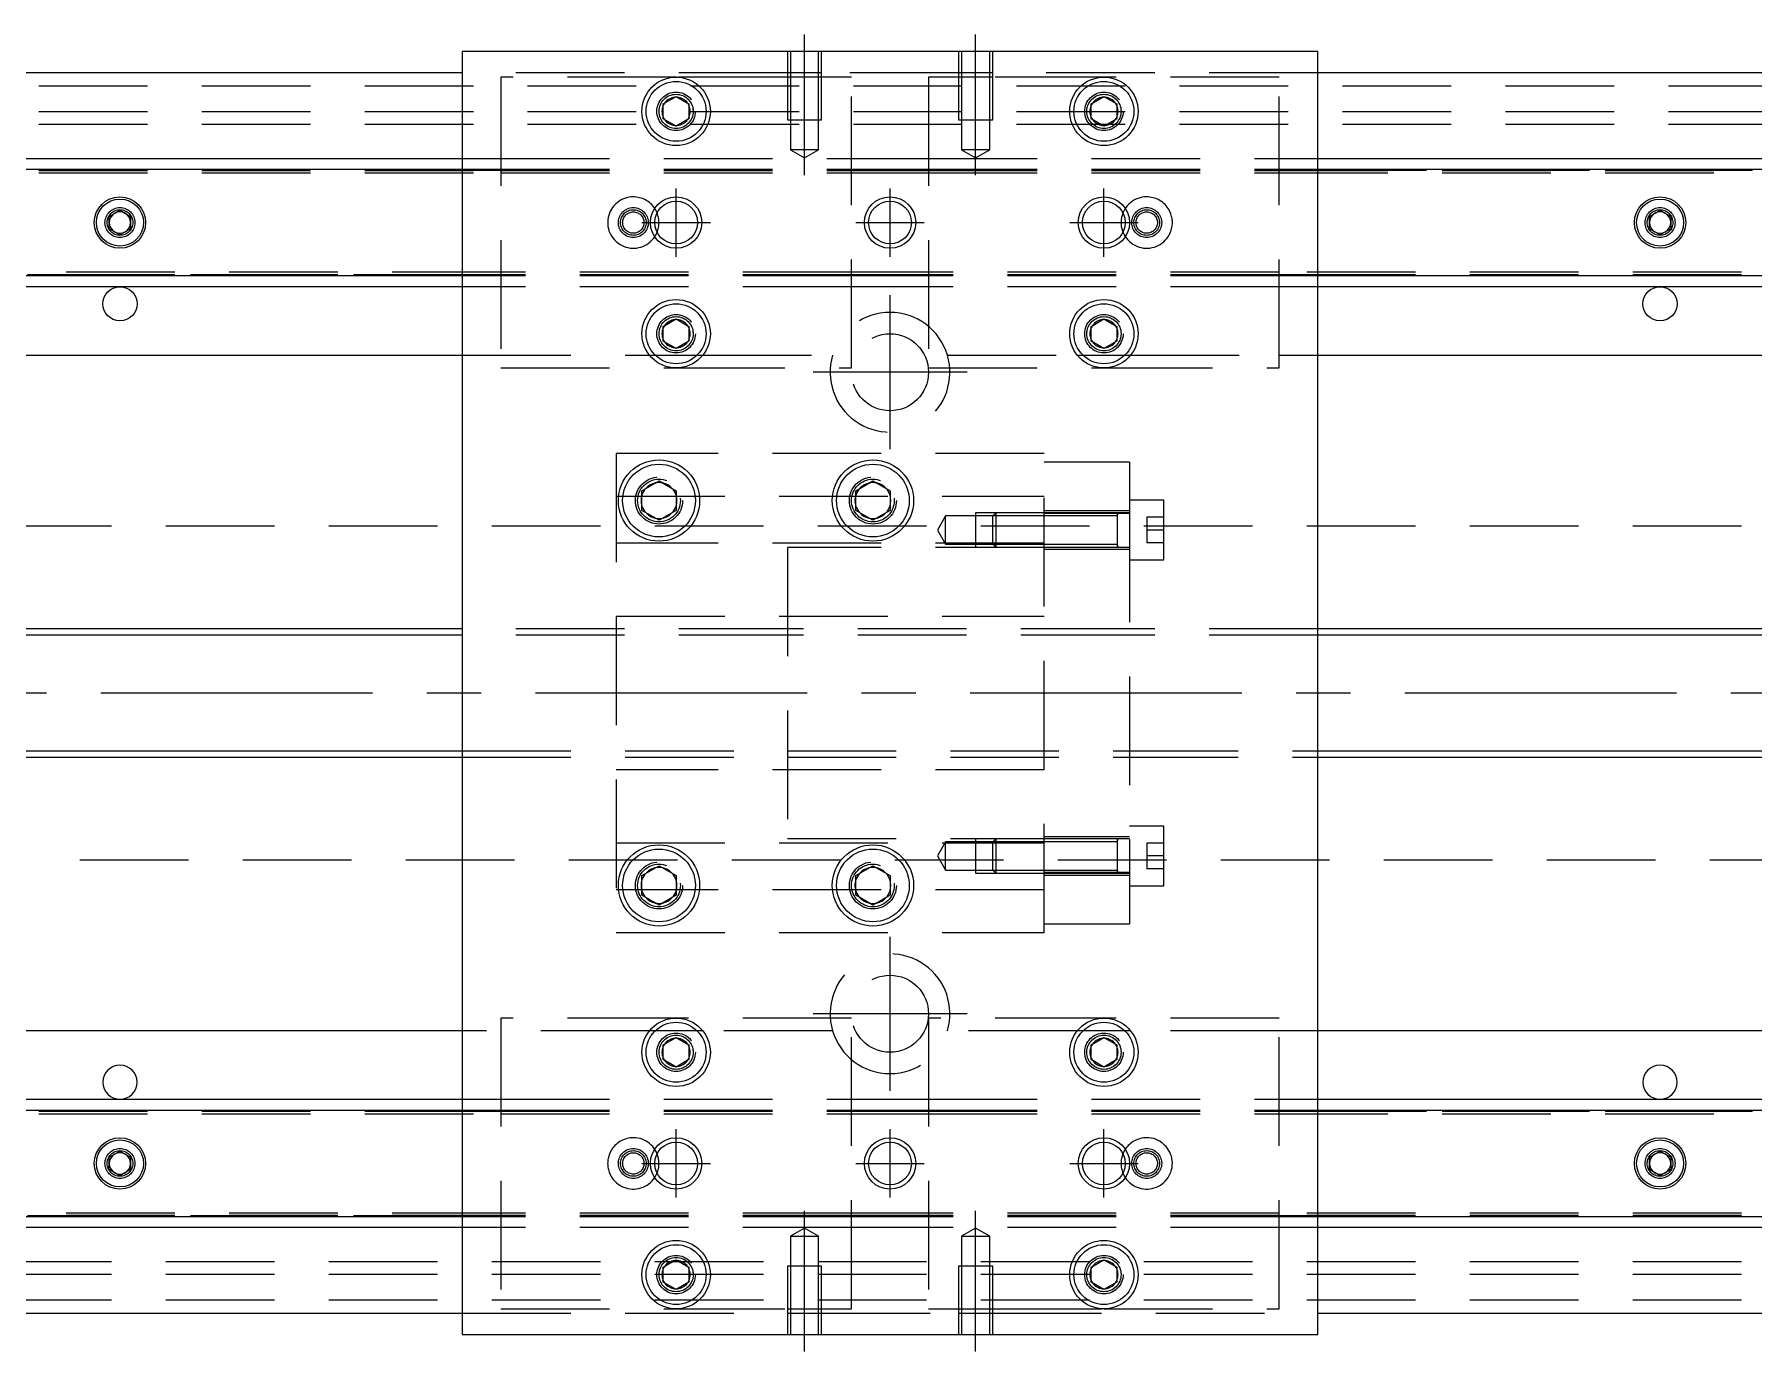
# Model space of a CAD drawing. Extents: x -11 to 782, y -251 to 77.
# Drawn here: x 190 to 390.9, y -77 to 77 of the extents above; entities that cross this region are included whole.
import ezdxf

# ---------------------------------------------------------------- set-up
doc = ezdxf.new("R2010")
doc.units = 0
doc.linetypes.add('CENTER', pattern=[50.8, 31.75, -6.35, 6.35, -6.35])
doc.linetypes.add('DASHED', pattern=[19.05, 12.7, -6.35])
doc.layers.get('0').update_dxf_attribs({"linetype": 'CONTINUOUS'})
doc.layers.add('CENTER', color=1, linetype='CENTER')

msp = doc.modelspace()

# ---------------------------------------------------------------- linework, layer by layer
at = {"color": 7, "linetype": 'CONTINUOUS'}
for p, q in [((340, 75), (240, 75)), ((240, 75), (240, -75)), ((340, -75), (340, 75)), ((240, 72.5), (0, 72.5)), ((580, 72.5), (340, 72.5)), ((263.5, 68.866026), (265, 69.73205)), ((263.5, 67.133974), (263.5, 68.866026)), ((265, 69.73205), (266.5, 68.866026)), ((266.5, 68.866026), (266.5, 67.133974)), ((313.5, 68.866026), (315, 69.73205)), ((313.5, 67.133974), (313.5, 68.866026)), ((315, 69.73205), (316.5, 68.866026)), ((316.5, 68.866026), (316.5, 67.133974)), ((265, 66.26795), (263.5, 67.133974)), ((266.5, 67.133974), (265, 66.26795)), ((315, 66.26795), (313.5, 67.133974)), ((316.5, 67.133974), (315, 66.26795)), ((0, 62.5), (240, 62.5)), ((340, 62.5), (580, 62.5)), ((0, 61.247728), (240, 61.247728)), ((340, 61.247728), (580, 61.247728)), ((198.75, 55.721688), (200, 56.443376)), ((200, 56.443376), (201.25, 55.721688)), ((378.75, 55.721688), (380, 56.443376)), ((380, 56.443376), (381.25, 55.721688)), ((198.75, 54.278312), (198.75, 55.721688)), ((200, 53.556624), (198.75, 54.278312)), ((201.25, 54.278312), (200, 53.556624)), ((201.25, 55.721688), (201.25, 54.278312)), ((378.75, 54.278312), (378.75, 55.721688)), ((380, 53.556624), (378.75, 54.278312)), ((381.25, 54.278312), (380, 53.556624)), ((381.25, 55.721688), (381.25, 54.278312)), ((240, 48.752272), (0, 48.752272)), ((580, 48.752272), (340, 48.752272)), ((240, 47.5), (0, 47.5)), ((580, 47.5), (340, 47.5)), ((263.5, 42.866026), (265, 43.73205)), ((263.5, 41.133974), (263.5, 42.866026)), ((265, 43.73205), (266.5, 42.866026)), ((266.5, 42.866026), (266.5, 41.133974)), ((313.5, 42.866026), (315, 43.73205)), ((313.5, 41.133974), (313.5, 42.866026)), ((315, 43.73205), (316.5, 42.866026)), ((316.5, 42.866026), (316.5, 41.133974)), ((265, 40.26795), (263.5, 41.133974)), ((266.5, 41.133974), (265, 40.26795)), ((315, 40.26795), (313.5, 41.133974)), ((316.5, 41.133974), (315, 40.26795)), ((176.708204, 39.5), (240, 39.5)), ((340, 39.5), (403.291796, 39.5)), ((261, 23.6547), (263, 24.809402)), ((263, 24.809402), (265, 23.6547)), ((286, 23.6547), (288, 24.809402)), ((288, 24.809402), (290, 23.6547)), ((261, 21.3453), (261, 23.6547)), ((265, 23.6547), (265, 21.3453)), ((286, 21.3453), (286, 23.6547)), ((290, 23.6547), (290, 21.3453)), ((263, 20.190598), (261, 21.3453)), ((265, 21.3453), (263, 20.190598)), ((288, 20.190598), (286, 21.3453)), ((290, 21.3453), (288, 20.190598)), ((240, 7.5), (40.5, 7.5)), ((530, 7.5), (340, 7.5)), ((40.5, -7.5), (240, -7.5)), ((340, -7.5), (530, -7.5)), ((308, -17.402558), (302, -17.402558)), ((261, -21.3453), (263, -20.190598)), ((261, -23.6547), (261, -21.3453)), ((263, -20.190598), (265, -21.3453)), ((265, -21.3453), (265, -23.6547)), ((286, -21.3453), (288, -20.190598)), ((286, -23.6547), (286, -21.3453)), ((288, -20.190598), (290, -21.3453)), ((290, -21.3453), (290, -23.6547)), ((302, -20.702558), (308, -20.702558)), ((263, -24.809402), (261, -23.6547)), ((265, -23.6547), (263, -24.809402)), ((288, -24.809402), (286, -23.6547)), ((290, -23.6547), (288, -24.809402)), ((240, -39.5), (176.708204, -39.5)), ((403.291796, -39.5), (340, -39.5)), ((263.5, -41.133974), (265, -40.26795)), ((263.5, -42.866026), (263.5, -41.133974)), ((265, -40.26795), (266.5, -41.133974)), ((266.5, -41.133974), (266.5, -42.866026)), ((313.5, -41.133974), (315, -40.26795)), ((313.5, -42.866026), (313.5, -41.133974)), ((315, -40.26795), (316.5, -41.133974)), ((316.5, -41.133974), (316.5, -42.866026)), ((265, -43.73205), (263.5, -42.866026)), ((266.5, -42.866026), (265, -43.73205)), ((315, -43.73205), (313.5, -42.866026)), ((316.5, -42.866026), (315, -43.73205)), ((0, -47.5), (240, -47.5)), ((340, -47.5), (580, -47.5)), ((0, -48.752272), (240, -48.752272)), ((340, -48.752272), (580, -48.752272)), ((198.75, -54.278312), (200, -53.556624)), ((200, -53.556624), (201.25, -54.278312)), ((378.75, -54.278312), (380, -53.556624)), ((380, -53.556624), (381.25, -54.278312)), ((198.75, -55.721688), (198.75, -54.278312)), ((200, -56.443376), (198.75, -55.721688)), ((201.25, -55.721688), (200, -56.443376)), ((201.25, -54.278312), (201.25, -55.721688)), ((378.75, -55.721688), (378.75, -54.278312)), ((380, -56.443376), (378.75, -55.721688)), ((381.25, -55.721688), (380, -56.443376)), ((381.25, -54.278312), (381.25, -55.721688)), ((240, -61.247728), (0, -61.247728)), ((580, -61.247728), (340, -61.247728)), ((240, -62.5), (0, -62.5)), ((580, -62.5), (340, -62.5)), ((263.5, -67.133974), (265, -66.26795)), ((265, -66.26795), (266.5, -67.133974)), ((313.5, -67.133974), (315, -66.26795)), ((315, -66.26795), (316.5, -67.133974)), ((263.5, -68.866026), (263.5, -67.133974)), ((266.5, -67.133974), (266.5, -68.866026)), ((313.5, -68.866026), (313.5, -67.133974)), ((316.5, -67.133974), (316.5, -68.866026)), ((265, -69.73205), (263.5, -68.866026)), ((266.5, -68.866026), (265, -69.73205)), ((315, -69.73205), (313.5, -68.866026)), ((316.5, -68.866026), (315, -69.73205)), ((0, -72.5), (240, -72.5)), ((340, -72.5), (580, -72.5)), ((240, -75), (340, -75))]:
    msp.add_line(p, q, dxfattribs=at)
at = {"color": 3, "linetype": 'DASHED'}
for p, q in [((278.000006, 75), (278.000006, 67)), ((278.35, 75), (278.35, 67)), ((281.65, 67), (281.65, 75)), ((281.999994, 67), (281.999994, 75)), ((298.000006, 75), (298.000006, 67)), ((298.35, 75), (298.35, 67)), ((301.65, 67), (301.65, 75)), ((301.999994, 67), (301.999994, 75)), ((278.000006, 72.5), (240, 72.5)), ((281.999994, 72.5), (278.000006, 72.5)), ((298.000006, 72.5), (281.999994, 72.5)), ((301.999994, 72.5), (298.000006, 72.5)), ((340, 72.5), (301.999994, 72.5)), ((0, 71), (580, 71)), ((244.5, 72), (244.5, 38)), ((265, 72), (244.5, 72)), ((278.000006, 72), (265, 72)), ((281.999994, 72), (278.000006, 72)), ((285.5, 72), (281.999994, 72)), ((285.5, 38), (285.5, 72)), ((294.5, 72), (294.5, 38)), ((298.000006, 72), (294.5, 72)), ((301.999994, 72), (298.000006, 72)), ((315, 72), (301.999994, 72)), ((335.5, 72), (315, 72)), ((335.5, 38), (335.5, 72)), ((266.973226, 68.326156), (267, 68)), ((316.973226, 68.326156), (317, 68)), ((0, 68), (580, 68)), ((0, 66.5), (580, 66.5)), ((278.000006, 67), (281.999994, 67)), ((278.35, 67), (278.35, 63.5)), ((281.65, 63.5), (281.65, 67)), ((298.000006, 67), (301.999994, 67)), ((298.35, 67), (298.35, 63.5)), ((301.65, 63.5), (301.65, 67)), ((240, 62.5), (244.5, 62.5)), ((244.5, 62.5), (285.5, 62.5)), ((281.65, 63.5), (278.35, 63.5)), ((278.35, 63.5), (280, 62.547372)), ((280, 62.547372), (281.65, 63.5)), ((285.5, 62.5), (294.5, 62.5)), ((294.5, 62.5), (335.5, 62.5)), ((301.65, 63.5), (298.35, 63.5)), ((298.35, 63.5), (300, 62.547372)), ((300, 62.547372), (301.65, 63.5)), ((335.5, 62.5), (340, 62.5)), ((0, 61.1147), (240, 61.1147)), ((0, 61.1), (244.5, 61.1)), ((0, 60.8), (244.5, 60.8)), ((240, 61.247728), (244.5, 61.247728)), ((240, 61.1147), (244.5, 61.1147)), ((244.5, 61.247728), (285.5, 61.247728)), ((244.5, 61.1147), (285.5, 61.1147)), ((244.5, 61.1), (285.5, 61.1)), ((244.5, 60.8), (285.5, 60.8)), ((285.5, 61.247728), (294.5, 61.247728)), ((285.5, 61.1147), (294.5, 61.1147)), ((285.5, 61.1), (294.5, 61.1)), ((285.5, 60.8), (294.5, 60.8)), ((294.5, 61.247728), (335.5, 61.247728)), ((294.5, 61.1147), (335.5, 61.1147)), ((294.5, 61.1), (335.5, 61.1)), ((294.5, 60.8), (335.5, 60.8)), ((335.5, 61.247728), (340, 61.247728)), ((335.5, 61.1147), (340, 61.1147)), ((335.5, 61.1), (580, 61.1)), ((335.5, 60.8), (580, 60.8)), ((340, 61.1147), (580, 61.1147)), ((198.5, 55), (198.52041, 55.24661)), ((378.5, 55), (378.52041, 55.24661)), ((244.5, 49.2), (0, 49.2)), ((244.5, 48.9), (0, 48.9)), ((240, 48.8853), (0, 48.8853)), ((244.5, 48.8853), (240, 48.8853)), ((244.5, 48.752272), (240, 48.752272)), ((285.5, 49.2), (244.5, 49.2)), ((285.5, 48.9), (244.5, 48.9)), ((285.5, 48.8853), (244.5, 48.8853)), ((285.5, 48.752272), (244.5, 48.752272)), ((294.5, 49.2), (285.5, 49.2)), ((294.5, 48.9), (285.5, 48.9)), ((294.5, 48.8853), (285.5, 48.8853)), ((294.5, 48.752272), (285.5, 48.752272)), ((335.5, 49.2), (294.5, 49.2)), ((335.5, 48.9), (294.5, 48.9)), ((335.5, 48.8853), (294.5, 48.8853)), ((335.5, 48.752272), (294.5, 48.752272)), ((580, 49.2), (335.5, 49.2)), ((580, 48.9), (335.5, 48.9)), ((340, 48.8853), (335.5, 48.8853)), ((340, 48.752272), (335.5, 48.752272)), ((580, 48.8853), (340, 48.8853)), ((244.5, 47.5), (240, 47.5)), ((285.5, 47.5), (244.5, 47.5)), ((294.5, 47.5), (285.5, 47.5)), ((335.5, 47.5), (294.5, 47.5)), ((340, 47.5), (335.5, 47.5)), ((266.973226, 42.326156), (267, 42)), ((313, 42), (313.030168, 42.346066)), ((240, 39.5), (261.877502, 39.5)), ((261.877502, 39.5), (262.55051, 39.5)), ((262.55051, 39.5), (267.44949, 39.5)), ((267.44949, 39.5), (268.122498, 39.5)), ((268.122498, 39.5), (283.291796, 39.5)), ((296.708204, 39.5), (311.877502, 39.5)), ((311.877502, 39.5), (312.55051, 39.5)), ((312.55051, 39.5), (317.44949, 39.5)), ((317.44949, 39.5), (318.122498, 39.5)), ((318.122498, 39.5), (335.5, 39.5)), ((335.5, 39.5), (340, 39.5)), ((244.5, 38), (265, 38)), ((265, 38), (285.5, 38)), ((294.5, 38), (315, 38)), ((315, 38), (335.5, 38)), ((258, 28), (258, -28)), ((308, 28), (258, 28)), ((308, -28), (308, 28)), ((318, 27), (308, 27)), ((318, 27), (318, 20.976176)), ((258, 23), (308, 23)), ((265.483582, 22.786038), (265.5, 22.5)), ((290.483582, 22.786038), (290.5, 22.5)), ((322, 22.552558), (318, 22.552558)), ((322, 15.552558), (322, 22.552558)), ((296.5, 20.702558), (295.547372, 19.052558)), ((296.5, 17.402558), (296.5, 20.702558)), ((300, 20.702558), (296.5, 20.702558)), ((300, 21.052554), (300, 17.052564)), ((302.35, 21.052554), (300, 21.052554)), ((302, 20.702558), (300, 20.702558)), ((302.35, 21.052558), (302, 20.702558)), ((302, 17.402558), (302, 20.702558)), ((308, 20.702558), (302, 20.702558)), ((308, 20.702558), (302, 20.702558)), ((302.35, 21.052558), (302.35, 17.052558)), ((308, 21.052554), (302.35, 21.052554)), ((318, 21.302558), (308, 21.302558)), ((316.605, 21.052558), (308, 21.052556)), ((318, 20.976176), (308, 20.976176)), ((316.6, 20.702558), (308, 20.702558)), ((318, 21.052558), (316.595, 21.052558)), ((316.6, 17.052554), (316.6, 21.052564)), ((316.6, 17.052554), (316.6, 21.052564)), ((316.6, 20.702558), (316.6, 21.052564)), ((316.6, 20.836098), (316.6, 21.052558)), ((316.6, 21.052558), (316.6, 20.835892)), ((316.6, 17.26902), (316.6, 20.836098)), ((316.6, 17.402558), (316.6, 20.702558)), ((318, 20.976176), (318, -20.976176)), ((320, 20.552558), (320, 19.052558)), ((322, 20.552558), (320, 20.552558)), ((580, 19.5), (61.969694, 19.5)), ((295.547372, 19.052558), (296.5, 17.402558)), ((322, 19.052558), (320, 19.052558)), ((320, 19.052558), (320, 17.552558)), ((308, 17.5), (258, 17.5)), ((278, 17), (278, -17)), ((308, 17), (278, 17)), ((296.5, 17.402558), (300, 17.402558)), ((300, 17.402558), (302, 17.402558)), ((300, 17.052564), (302.35, 17.052564)), ((302, 17.402558), (308, 17.402558)), ((302, 17.402558), (302.35, 17.052558)), ((302, 17.402558), (308, 17.402558)), ((302.35, 17.052564), (308, 17.052564)), ((308, 17.402558), (316.6, 17.402558)), ((308, 17.052562), (316.605, 17.052558)), ((308, 16.802558), (318, 16.802558)), ((316.595, 17.052558), (318, 17.052558)), ((316.6, 17.052554), (316.6, 17.402558)), ((316.6, 17.269268), (316.6, 17.052558)), ((316.6, 17.052558), (316.6, 17.26902)), ((322, 17.552558), (320, 17.552558)), ((318, 15.552558), (322, 15.552558)), ((258, 9), (308, 9)), ((278, 7.5), (240, 7.5)), ((278, 6.75), (240, 6.75)), ((318, 7.5), (278, 7.5)), ((318, 6.75), (278, 6.75)), ((340, 7.5), (318, 7.5)), ((340, 6.75), (318, 6.75)), ((240, -6.75), (278, -6.75)), ((240, -7.5), (278, -7.5)), ((278, -6.75), (318, -6.75)), ((278, -7.5), (318, -7.5)), ((318, -6.75), (340, -6.75)), ((318, -7.5), (340, -7.5)), ((308, -9), (258, -9)), ((322, -15.552558), (318, -15.552558)), ((322, -22.552558), (322, -15.552558)), ((258, -17.5), (308, -17.5)), ((278, -17), (308, -17)), ((296.5, -17.402558), (295.547372, -19.052558)), ((296.5, -20.702558), (296.5, -17.402558)), ((300, -17.402558), (296.5, -17.402558)), ((300, -17.052564), (300, -21.052554)), ((302.35, -17.052564), (300, -17.052564)), ((302, -17.402558), (300, -17.402558)), ((302.35, -17.052558), (302, -17.402558)), ((302, -20.702558), (302, -17.402558)), ((308, -17.402558), (302, -17.402558)), ((302.35, -17.052558), (302.35, -21.052558)), ((308, -17.052564), (302.35, -17.052564)), ((318, -16.802558), (308, -16.802558)), ((316.605, -17.052558), (308, -17.052562)), ((316.6, -17.402558), (308, -17.402558)), ((318, -17.052558), (316.595, -17.052558)), ((316.6, -21.052564), (316.6, -17.052554)), ((316.6, -17.402558), (316.6, -17.052554)), ((316.6, -17.26902), (316.6, -17.052558)), ((316.6, -17.052558), (316.6, -17.269226)), ((316.6, -20.836098), (316.6, -17.26902)), ((316.6, -20.702558), (316.6, -17.402558)), ((320, -17.552558), (320, -19.052558)), ((322, -17.552558), (320, -17.552558)), ((61.969694, -19.5), (580, -19.5)), ((295.547372, -19.052558), (296.5, -20.702558)), ((322, -19.052558), (320, -19.052558)), ((320, -19.052558), (320, -20.552558)), ((296.5, -20.702558), (300, -20.702558)), ((300, -20.702558), (302, -20.702558)), ((300, -21.052554), (302.35, -21.052554)), ((302, -20.702558), (302.35, -21.052558)), ((302, -20.702558), (308, -20.702558)), ((302.35, -21.052554), (308, -21.052554)), ((308, -20.702558), (316.6, -20.702558)), ((318, -20.976176), (308, -20.976176)), ((318, -20.976176), (308, -20.976176)), ((308, -21.052556), (316.605, -21.052558)), ((308, -21.302558), (318, -21.302558)), ((316.595, -21.052558), (318, -21.052558)), ((316.6, -21.052564), (316.6, -20.702558)), ((316.6, -20.83585), (316.6, -21.052558)), ((316.6, -21.052558), (316.6, -20.836098)), ((318, -20.976176), (318, -27)), ((322, -20.552558), (320, -20.552558)), ((308, -23), (258, -23)), ((265.483582, -22.213962), (265.5, -22.5)), ((290.483582, -22.213962), (290.5, -22.5)), ((318, -22.552558), (322, -22.552558)), ((258, -28), (308, -28)), ((308, -27), (318, -27)), ((244.5, -38), (244.5, -72)), ((265, -38), (244.5, -38)), ((285.5, -38), (265, -38)), ((285.5, -72), (285.5, -38)), ((315, -38), (294.5, -38)), ((294.5, -38), (294.5, -72)), ((335.5, -38), (315, -38)), ((335.5, -72), (335.5, -38)), ((261.877502, -39.5), (240, -39.5)), ((262.55051, -39.5), (261.877502, -39.5)), ((267.44949, -39.5), (262.55051, -39.5)), ((268.122498, -39.5), (267.44949, -39.5)), ((283.291796, -39.5), (268.122498, -39.5)), ((311.877502, -39.5), (296.708204, -39.5)), ((312.55051, -39.5), (311.877502, -39.5)), ((317.44949, -39.5), (312.55051, -39.5)), ((318.122498, -39.5), (317.44949, -39.5)), ((335.5, -39.5), (318.122498, -39.5)), ((340, -39.5), (335.5, -39.5)), ((266.973226, -41.673844), (267, -42)), ((316.973226, -41.673844), (317, -42)), ((240, -47.5), (244.5, -47.5)), ((244.5, -47.5), (285.5, -47.5)), ((285.5, -47.5), (294.5, -47.5)), ((294.5, -47.5), (335.5, -47.5)), ((335.5, -47.5), (340, -47.5)), ((0, -48.8853), (240, -48.8853)), ((0, -48.9), (244.5, -48.9)), ((0, -49.2), (244.5, -49.2)), ((240, -48.752272), (244.5, -48.752272)), ((240, -48.8853), (244.5, -48.8853)), ((244.5, -48.752272), (285.5, -48.752272)), ((244.5, -48.8853), (285.5, -48.8853)), ((244.5, -48.9), (285.5, -48.9)), ((244.5, -49.2), (285.5, -49.2)), ((285.5, -48.752272), (294.5, -48.752272)), ((285.5, -48.8853), (294.5, -48.8853)), ((285.5, -48.9), (294.5, -48.9)), ((285.5, -49.2), (294.5, -49.2)), ((294.5, -48.752272), (335.5, -48.752272)), ((294.5, -48.8853), (335.5, -48.8853)), ((294.5, -48.9), (335.5, -48.9)), ((294.5, -49.2), (335.5, -49.2)), ((335.5, -48.752272), (340, -48.752272)), ((335.5, -48.8853), (340, -48.8853)), ((335.5, -48.9), (580, -48.9)), ((335.5, -49.2), (580, -49.2)), ((340, -48.8853), (580, -48.8853)), ((198.5, -55), (198.52041, -54.75339)), ((378.5, -55), (378.52041, -54.75339)), ((244.5, -60.8), (0, -60.8)), ((244.5, -61.1), (0, -61.1)), ((240, -61.1147), (0, -61.1147)), ((244.5, -61.1147), (240, -61.1147)), ((244.5, -61.247728), (240, -61.247728)), ((285.5, -60.8), (244.5, -60.8)), ((285.5, -61.1), (244.5, -61.1)), ((285.5, -61.1147), (244.5, -61.1147)), ((285.5, -61.247728), (244.5, -61.247728)), ((294.5, -60.8), (285.5, -60.8)), ((294.5, -61.1), (285.5, -61.1)), ((294.5, -61.1147), (285.5, -61.1147)), ((294.5, -61.247728), (285.5, -61.247728)), ((335.5, -60.8), (294.5, -60.8)), ((335.5, -61.1), (294.5, -61.1)), ((335.5, -61.1147), (294.5, -61.1147)), ((335.5, -61.247728), (294.5, -61.247728)), ((580, -60.8), (335.5, -60.8)), ((580, -61.1), (335.5, -61.1)), ((340, -61.1147), (335.5, -61.1147)), ((340, -61.247728), (335.5, -61.247728)), ((580, -61.1147), (340, -61.1147)), ((244.5, -62.5), (240, -62.5)), ((285.5, -62.5), (244.5, -62.5)), ((280, -62.547372), (278.35, -63.5)), ((278.35, -63.5), (280, -63.5)), ((278.35, -63.5), (278.35, -67)), ((281.65, -63.5), (280, -62.547372)), ((280, -63.5), (281.65, -63.5)), ((281.65, -67), (281.65, -63.5)), ((294.5, -62.5), (285.5, -62.5)), ((335.5, -62.5), (294.5, -62.5)), ((300, -62.547372), (298.35, -63.5)), ((298.35, -63.5), (300, -63.5)), ((298.35, -63.5), (298.35, -67)), ((301.65, -63.5), (300, -62.547372)), ((300, -63.5), (301.65, -63.5)), ((301.65, -67), (301.65, -63.5)), ((340, -62.5), (335.5, -62.5)), ((580, -66.5), (0, -66.5)), ((580, -68), (0, -68)), ((266.973226, -67.673844), (267, -68)), ((281.999994, -67), (278.000006, -67)), ((278.000006, -67), (278.000006, -75)), ((278.35, -67), (278.35, -75)), ((281.65, -75), (281.65, -67)), ((281.999994, -75), (281.999994, -67)), ((301.999994, -67), (298.000006, -67)), ((298.000006, -67), (298.000006, -75)), ((298.35, -67), (298.35, -75)), ((301.65, -75), (301.65, -67)), ((301.999994, -75), (301.999994, -67)), ((316.973226, -67.673844), (317, -68)), ((580, -71), (0, -71)), ((244.5, -72), (265, -72)), ((265, -72), (278.000006, -72)), ((278.000006, -72), (281.999994, -72)), ((281.999994, -72), (285.5, -72)), ((294.5, -72), (298.000006, -72)), ((298.000006, -72), (301.999994, -72)), ((301.999994, -72), (315, -72)), ((315, -72), (335.5, -72)), ((240, -72.5), (278.000006, -72.5)), ((278.000006, -72.5), (281.999994, -72.5)), ((281.999994, -72.5), (298.000006, -72.5)), ((298.000006, -72.5), (301.999994, -72.5)), ((301.999994, -72.5), (340, -72.5))]:
    msp.add_line(p, q, dxfattribs=at)
at = {"color": 3, "linetype": 'CONTINUOUS'}
for p, q in [((240, 6.75), (40.5, 6.75)), ((530, 6.75), (340, 6.75)), ((40.5, -6.75), (240, -6.75)), ((340, -6.75), (530, -6.75))]:
    msp.add_line(p, q, dxfattribs=at)
at = {"color": 7, "linetype": 'CONTINUOUS'}
for centre, radius in [((265, 68), 4), ((265, 68), 3.5), ((315, 68), 4), ((315, 68), 3.5), ((200, 55), 3), ((200, 55), 2.75), ((265, 55), 2.5), ((290, 55), 3), ((290, 55), 2.5), ((315, 55), 2.5), ((380, 55), 3), ((380, 55), 2.75), ((200, 45.5), 2), ((380, 45.5), 2), ((265, 42), 4), ((265, 42), 3.5), ((315, 42), 4), ((315, 42), 3.5), ((263, 22.5), 4.75), ((263, 22.5), 4.25), ((288, 22.5), 4.75), ((288, 22.5), 4.25), ((263, -22.5), 4.75), ((288, -22.5), 4.75), ((263, -22.5), 4.25), ((288, -22.5), 4.25), ((265, -42), 4), ((315, -42), 4), ((265, -42), 3.5), ((315, -42), 3.5), ((200, -55), 3), ((290, -55), 3), ((380, -55), 3), ((200, -55), 2.75), ((265, -55), 2.5), ((290, -55), 2.5), ((315, -55), 2.5), ((380, -55), 2.75), ((265, -68), 4), ((315, -68), 4), ((265, -68), 3.5), ((315, -68), 3.5)]:
    msp.add_circle(centre, radius, dxfattribs=at)
at = {"color": 3, "linetype": 'DASHED'}
for centre, radius in [((265, 68), 2.25), ((265, 68), 2), ((315, 68), 2.25), ((315, 68), 2), ((200, 55), 1.75), ((200, 55), 1.5), ((260, 55), 1.75), ((260, 55), 1.5), ((320, 55), 1.75), ((320, 55), 1.5), ((380, 55), 1.75), ((380, 55), 1.5), ((260, 55), 1.25), ((320, 55), 1.25), ((265, 42), 2.25), ((315, 42), 2.25), ((265, 42), 2), ((315, 42), 2), ((290, 37.5), 4.5), ((263, 22.5), 2.75), ((263, 22.5), 2.5), ((288, 22.5), 2.75), ((288, 22.5), 2.5), ((263, -22.5), 2.75), ((263, -22.5), 2.5), ((288, -22.5), 2.75), ((288, -22.5), 2.5), ((290, -37.5), 4.5), ((265, -42), 2.25), ((265, -42), 2), ((315, -42), 2.25), ((315, -42), 2), ((200, -55), 1.75), ((200, -55), 1.5), ((260, -55), 1.75), ((260, -55), 1.5), ((260, -55), 1.25), ((320, -55), 1.75), ((320, -55), 1.5), ((320, -55), 1.25), ((380, -55), 1.75), ((380, -55), 1.5), ((265, -68), 2.25), ((265, -68), 2), ((315, -68), 2.25), ((315, -68), 2)]:
    msp.add_circle(centre, radius, dxfattribs=at)
at = {"color": 3, "linetype": 'CONTINUOUS'}
for centre in [(265, 55), (315, 55), (265, -55), (315, -55)]:
    msp.add_circle(centre, 3, dxfattribs=at)
at = {"color": 7, "linetype": 'CONTINUOUS'}
for centre, radius, start, end in [((265, 68), 1.65, 155.380023, 180), ((265, 68), 1.65, 144.619977, 155.380023), ((265, 68), 1.65, 95.380023, 144.619977), ((265, 68), 1.65, 84.619977, 95.380023), ((265, 68), 1.65, 35.380023, 84.619977), ((265, 68), 1.65, 24.619977, 35.380023), ((265, 68), 1.65, 335.380023, 24.619977), ((315, 68), 1.65, 155.380023, 180), ((315, 68), 1.65, 144.619977, 155.380023), ((315, 68), 1.65, 95.380023, 144.619977), ((315, 68), 1.65, 84.619977, 95.380023), ((315, 68), 1.65, 35.380023, 84.619977), ((315, 68), 1.65, 24.619977, 35.380023), ((315, 68), 1.65, 335.380023, 24.619977), ((265, 68), 1.65, 180, 204.619977), ((265, 68), 1.65, 204.619977, 215.380023), ((265, 68), 1.65, 215.380023, 264.619977), ((265, 68), 1.65, 264.619977, 275.380023), ((265, 68), 1.65, 275.380023, 324.619977), ((265, 68), 1.65, 324.619977, 335.380023), ((315, 68), 1.65, 180, 204.619977), ((315, 68), 1.65, 204.619977, 215.380023), ((315, 68), 1.65, 215.380023, 264.619977), ((315, 68), 1.65, 264.619977, 275.380023), ((315, 68), 1.65, 275.380023, 324.619977), ((315, 68), 1.65, 324.619977, 335.380023), ((200, 55), 1.25, 120, 180), ((200, 55), 1.25, 180, 240), ((200, 55), 1.25, 60, 120), ((200, 55), 1.25, 0, 60), ((200, 55), 1.25, 300, 0), ((380, 55), 1.25, 120, 180), ((380, 55), 1.25, 180, 240), ((380, 55), 1.25, 60, 120), ((380, 55), 1.25, 0, 60), ((380, 55), 1.25, 300, 0), ((200, 55), 1.25, 240, 300), ((380, 55), 1.25, 240, 300), ((265, 42), 1.65, 155.380023, 180), ((265, 42), 1.65, 144.619977, 155.380023), ((265, 42), 1.65, 95.380023, 144.619977), ((265, 42), 1.65, 84.619977, 95.380023), ((265, 42), 1.65, 35.380023, 84.619977), ((265, 42), 1.65, 24.619977, 35.380023), ((265, 42), 1.65, 335.380023, 24.619977), ((315, 42), 1.65, 155.380023, 180), ((315, 42), 1.65, 144.619977, 155.380023), ((315, 42), 1.65, 95.380023, 144.619977), ((315, 42), 1.65, 84.619977, 95.380023), ((315, 42), 1.65, 35.380023, 84.619977), ((315, 42), 1.65, 24.619977, 35.380023), ((315, 42), 1.65, 335.380023, 24.619977), ((265, 42), 1.65, 180, 204.619977), ((265, 42), 1.65, 204.619977, 215.380023), ((265, 42), 1.65, 215.380023, 264.619977), ((265, 42), 1.65, 264.619977, 275.380023), ((265, 42), 1.65, 275.380023, 324.619977), ((265, 42), 1.65, 324.619977, 335.380023), ((315, 42), 1.65, 180, 204.619977), ((315, 42), 1.65, 204.619977, 215.380023), ((315, 42), 1.65, 215.380023, 264.619977), ((315, 42), 1.65, 264.619977, 275.380023), ((315, 42), 1.65, 275.380023, 324.619977), ((315, 42), 1.65, 324.619977, 335.380023), ((263, 22.5), 2.1, 102.24721, 137.75279), ((263, 22.5), 2.1, 77.75279, 102.24721), ((263, 22.5), 2.1, 42.24721, 77.75279), ((288, 22.5), 2.1, 102.24721, 137.75279), ((288, 22.5), 2.1, 77.75279, 102.24721), ((288, 22.5), 2.1, 42.24721, 77.75279), ((263, 22.5), 2.1, 162.24721, 180), ((263, 22.5), 2.1, 180, 197.75279), ((263, 22.5), 2.1, 137.75279, 162.24721), ((263, 22.5), 2.1, 17.75279, 42.24721), ((263, 22.5), 2.1, 342.24721, 17.75279), ((288, 22.5), 2.1, 162.24721, 180), ((288, 22.5), 2.1, 180, 197.75279), ((288, 22.5), 2.1, 137.75279, 162.24721), ((288, 22.5), 2.1, 17.75279, 42.24721), ((288, 22.5), 2.1, 342.24721, 17.75279), ((263, 22.5), 2.1, 197.75279, 222.24721), ((263, 22.5), 2.1, 222.24721, 257.75279), ((263, 22.5), 2.1, 257.75279, 282.24721), ((263, 22.5), 2.1, 282.24721, 317.75279), ((263, 22.5), 2.1, 317.75279, 342.24721), ((288, 22.5), 2.1, 197.75279, 222.24721), ((288, 22.5), 2.1, 222.24721, 257.75279), ((288, 22.5), 2.1, 257.75279, 282.24721), ((288, 22.5), 2.1, 282.24721, 317.75279), ((288, 22.5), 2.1, 317.75279, 342.24721), ((263, -22.5), 2.1, 162.24721, 180), ((263, -22.5), 2.1, 137.75279, 162.24721), ((263, -22.5), 2.1, 102.24721, 137.75279), ((263, -22.5), 2.1, 77.75279, 102.24721), ((263, -22.5), 2.1, 42.24721, 77.75279), ((263, -22.5), 2.1, 17.75279, 42.24721), ((263, -22.5), 2.1, 342.24721, 17.75279), ((288, -22.5), 2.1, 162.24721, 180), ((288, -22.5), 2.1, 137.75279, 162.24721), ((288, -22.5), 2.1, 102.24721, 137.75279), ((288, -22.5), 2.1, 77.75279, 102.24721), ((288, -22.5), 2.1, 42.24721, 77.75279), ((288, -22.5), 2.1, 17.75279, 42.24721), ((288, -22.5), 2.1, 342.24721, 17.75279), ((263, -22.5), 2.1, 180, 197.75279), ((263, -22.5), 2.1, 197.75279, 222.24721), ((263, -22.5), 2.1, 222.24721, 257.75279), ((263, -22.5), 2.1, 282.24721, 317.75279), ((263, -22.5), 2.1, 317.75279, 342.24721), ((288, -22.5), 2.1, 180, 197.75279), ((288, -22.5), 2.1, 197.75279, 222.24721), ((288, -22.5), 2.1, 222.24721, 257.75279), ((288, -22.5), 2.1, 282.24721, 317.75279), ((288, -22.5), 2.1, 317.75279, 342.24721), ((263, -22.5), 2.1, 257.75279, 282.24721), ((288, -22.5), 2.1, 257.75279, 282.24721), ((265, -42), 1.65, 155.380023, 180), ((265, -42), 1.65, 180, 204.619977), ((265, -42), 1.65, 144.619977, 155.380023), ((265, -42), 1.65, 95.380023, 144.619977), ((265, -42), 1.65, 84.619977, 95.380023), ((265, -42), 1.65, 35.380023, 84.619977), ((265, -42), 1.65, 24.619977, 35.380023), ((265, -42), 1.65, 335.380023, 24.619977), ((315, -42), 1.65, 155.380023, 180), ((315, -42), 1.65, 180, 204.619977), ((315, -42), 1.65, 144.619977, 155.380023), ((315, -42), 1.65, 95.380023, 144.619977), ((315, -42), 1.65, 84.619977, 95.380023), ((315, -42), 1.65, 35.380023, 84.619977), ((315, -42), 1.65, 24.619977, 35.380023), ((315, -42), 1.65, 335.380023, 24.619977), ((200, -45.5), 2, 90, 270), ((200, -45.5), 2, 270, 90), ((265, -42), 1.65, 204.619977, 215.380023), ((265, -42), 1.65, 215.380023, 264.619977), ((265, -42), 1.65, 264.619977, 275.380023), ((265, -42), 1.65, 275.380023, 324.619977), ((265, -42), 1.65, 324.619977, 335.380023), ((315, -42), 1.65, 204.619977, 215.380023), ((315, -42), 1.65, 215.380023, 264.619977), ((315, -42), 1.65, 264.619977, 275.380023), ((315, -42), 1.65, 275.380023, 324.619977), ((315, -42), 1.65, 324.619977, 335.380023), ((380, -45.5), 2, 90, 270), ((380, -45.5), 2, 270, 90), ((200, -55), 1.25, 120, 180), ((200, -55), 1.25, 60, 120), ((200, -55), 1.25, 0, 60), ((380, -55), 1.25, 120, 180), ((380, -55), 1.25, 60, 120), ((380, -55), 1.25, 0, 60), ((200, -55), 1.25, 180, 240), ((200, -55), 1.25, 240, 300), ((200, -55), 1.25, 300, 0), ((380, -55), 1.25, 180, 240), ((380, -55), 1.25, 240, 300), ((380, -55), 1.25, 300, 0), ((265, -68), 1.65, 155.380023, 180), ((265, -68), 1.65, 180, 204.619977), ((265, -68), 1.65, 144.619977, 155.380023), ((265, -68), 1.65, 95.380023, 144.619977), ((265, -68), 1.65, 84.619977, 95.380023), ((265, -68), 1.65, 35.380023, 84.619977), ((265, -68), 1.65, 24.619977, 35.380023), ((265, -68), 1.65, 335.380023, 24.619977), ((315, -68), 1.65, 155.380023, 180), ((315, -68), 1.65, 180, 204.619977), ((315, -68), 1.65, 144.619977, 155.380023), ((315, -68), 1.65, 95.380023, 144.619977), ((315, -68), 1.65, 84.619977, 95.380023), ((315, -68), 1.65, 35.380023, 84.619977), ((315, -68), 1.65, 24.619977, 35.380023), ((315, -68), 1.65, 335.380023, 24.619977), ((265, -68), 1.65, 204.619977, 215.380023), ((265, -68), 1.65, 215.380023, 264.619977), ((265, -68), 1.65, 264.619977, 275.380023), ((265, -68), 1.65, 275.380023, 324.619977), ((265, -68), 1.65, 324.619977, 335.380023), ((315, -68), 1.65, 204.619977, 215.380023), ((315, -68), 1.65, 215.380023, 264.619977), ((315, -68), 1.65, 264.619977, 275.380023), ((315, -68), 1.65, 275.380023, 324.619977), ((315, -68), 1.65, 324.619977, 335.380023)]:
    msp.add_arc(centre, radius, start, end, dxfattribs=at)
at = {"color": 3, "linetype": 'DASHED'}
for centre, radius, start, end in [((260, 55), 3, 90, 326.44269), ((260, 55), 3, 33.55731, 90), ((260, 55), 3, 22.331645, 33.55731), ((320, 55), 3, 90, 326.44269), ((320, 55), 3, 33.55731, 90), ((320, 55), 3, 22.331645, 33.55731), ((260, 55), 3, 337.668355, 22.331645), ((320, 55), 3, 337.668355, 22.331645), ((260, 55), 3, 326.44269, 337.668355), ((320, 55), 3, 326.44269, 337.668355), ((290, 37.5), 7, 16.60155, 163.39845), ((290, 37.5), 7, 163.39845, 16.60155), ((290, -37.5), 7, 343.39845, 196.60155), ((290, -37.5), 7, 196.60155, 343.39845), ((260, -55), 3, 213.55731, 90), ((260, -55), 3, 90, 146.44269), ((320, -55), 3, 213.55731, 90), ((320, -55), 3, 90, 146.44269), ((260, -55), 3, 157.668355, 202.331645), ((260, -55), 3, 146.44269, 157.668355), ((320, -55), 3, 157.668355, 202.331645), ((320, -55), 3, 146.44269, 157.668355), ((260, -55), 3, 202.331645, 213.55731), ((320, -55), 3, 202.331645, 213.55731)]:
    msp.add_arc(centre, radius, start, end, dxfattribs=at)
at = {"layer": 'CENTER', "color": 1, "linetype": 'CENTER'}
for p, q in [((280, 60.547372), (280, 77)), ((300, 60.547372), (300, 77)), ((265, 51), (265, 59)), ((290, 51), (290, 59)), ((315, 51), (315, 59)), ((261, 55), (269, 55)), ((286, 55), (294, 55)), ((311, 55), (319, 55)), ((290, 28.5), (290, 46.5)), ((299, 37.5), (281, 37.5)), ((635.928927, 0), (-10.939157, 0)), ((290, -46.5), (290, -28.5)), ((299, -37.5), (281, -37.5)), ((265, -59), (265, -51)), ((290, -59), (290, -51)), ((315, -59), (315, -51)), ((261, -55), (269, -55)), ((286, -55), (294, -55)), ((311, -55), (319, -55)), ((280, -77), (280, -60.547372)), ((300, -77), (300, -60.547372))]:
    msp.add_line(p, q, dxfattribs=at)

doc.saveas('drawing.dxf')
